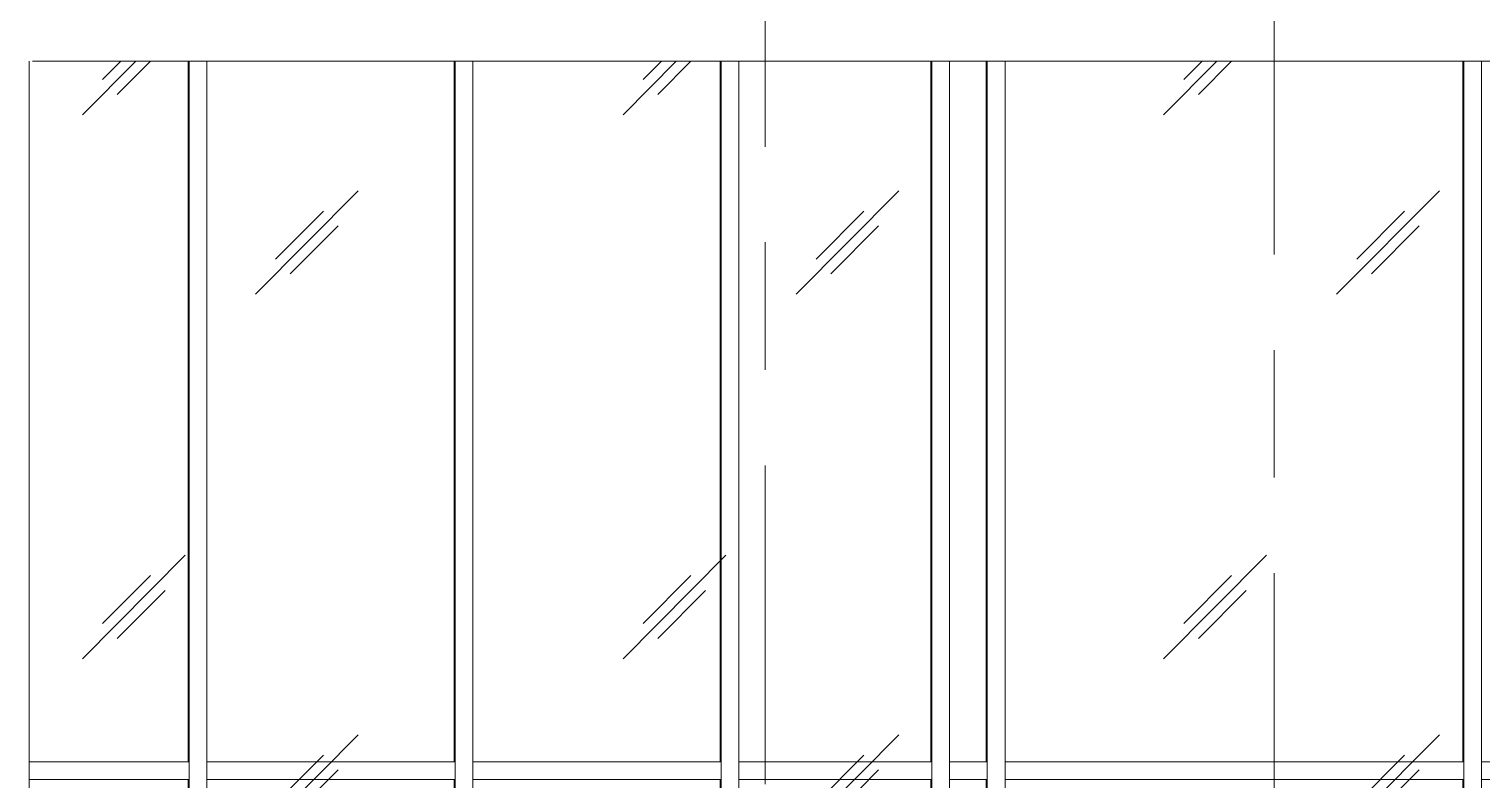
# Model space of a CAD drawing. Header units: millimetres. Extents: x -2100 to 124761, y -10432 to 93550.
# Drawn here: x 22203 to 27625, y 2165 to 4970 of the extents above; entities that cross this region are included whole.
import ezdxf

# ---------------------------------------------------------------- set-up
doc = ezdxf.new("R2010")
doc.units = ezdxf.units.MM
doc.linetypes.add('Centre', pattern=[31.75, 6.35, -4.7625, 15.875, -4.7625])
for name, color, linetype, lineweight in [('A-GLAZ-CWMG', 55, 'Continuous', 5), ('KINH', 152, 'Continuous', 5), ('NET-THAY', 2, 'Continuous', 9), ('TRUC', 225, 'Continuous', 5)]:
    doc.layers.add(name, color=color, linetype=linetype, lineweight=lineweight)

# ---------------------------------------------------------------- blocks, each defined once
blk = doc.blocks.new('Rectangular Mullion - Rectangular Mullion-1982617-MẶT ĐỨNG TRỤC A-Q')
at = {"layer": 'A-GLAZ-CWMG'}
for p, q in [((27623.9, 2166.7), (27623.9, 2233.3)), ((28757.6, 2233.3), (27623.9, 2233.3)), ((28757.6, 2233.3), (28757.6, 2166.7)), ((28757.6, 2166.7), (27623.9, 2166.7))]:
    blk.add_line(p, q, dxfattribs=at)
blk = doc.blocks.new('Rectangular Mullion - Rectangular Mullion-1982618-MẶT ĐỨNG TRỤC A-Q')
at = {"layer": 'A-GLAZ-CWMG'}
for p, q in [((25845.1, 2166.7), (25845.1, 2233.3)), ((27557.8, 2233.3), (25845.1, 2233.3)), ((27557.8, 2233.3), (27557.8, 2166.7)), ((27557.8, 2166.7), (25845.1, 2166.7))]:
    blk.add_line(p, q, dxfattribs=at)
blk = doc.blocks.new('Rectangular Mullion - Rectangular Mullion-1982619-MẶT ĐỨNG TRỤC A-Q')
at = {"layer": 'A-GLAZ-CWMG'}
for p, q in [((24852.2, 2166.7), (24852.2, 2233.3)), ((25571.9, 2233.3), (24852.2, 2233.3)), ((25571.9, 2233.3), (25571.9, 2166.7)), ((25571.9, 2166.7), (24852.2, 2166.7))]:
    blk.add_line(p, q, dxfattribs=at)
blk = doc.blocks.new('Rectangular Mullion - Rectangular Mullion-1982620-MẶT ĐỨNG TRỤC A-Q')
at = {"layer": 'A-GLAZ-CWMG'}
for p, q in [((25638.1, 2166.7), (25638.1, 2233.3)), ((25778.9, 2233.3), (25638.1, 2233.3)), ((25778.9, 2233.3), (25778.9, 2166.7)), ((25778.9, 2166.7), (25638.1, 2166.7))]:
    blk.add_line(p, q, dxfattribs=at)
blk = doc.blocks.new('Rectangular Mullion - Rectangular Mullion-V24-MẶT ĐỨNG TRỤC A-Q')
at = {"layer": 'A-GLAZ-CWMG'}
for p, q in [((29816.7, 2166.7), (29816.7, 2233.3)), ((30743.4, 2233.3), (29816.7, 2233.3)), ((30743.4, 2233.3), (30743.4, 2166.7)), ((30743.4, 2166.7), (29816.7, 2166.7))]:
    blk.add_line(p, q, dxfattribs=at)
blk = doc.blocks.new('Rectangular Mullion - Rectangular Mullion-V25-MẶT ĐỨNG TRỤC A-Q')
at = {"layer": 'A-GLAZ-CWMG'}
for p, q in [((22800.2, 2233.3), (22202.5, 2233.3)), ((22800.2, 2233.3), (22800.2, 2166.7)), ((22800.2, 2166.7), (22202.5, 2166.7))]:
    blk.add_line(p, q, dxfattribs=at)
blk = doc.blocks.new('Rectangular Mullion - Rectangular Mullion-V27-MẶT ĐỨNG TRỤC A-Q')
at = {"layer": 'A-GLAZ-CWMG'}
for p, q in [((27557.8, 2200), (27557.8, 0)), ((27623.9, 2200), (27623.9, 0)), ((27553.8, 2166.7), (27553.8, 0)), ((27545.9, 5), (27545.9, 0))]:
    blk.add_line(p, q, dxfattribs=at)
blk = doc.blocks.new('Rectangular Mullion - Rectangular Mullion-V26-MẶT ĐỨNG TRỤC A-Q')
at = {"layer": 'A-GLAZ-CWMG'}
for p, q in [((30743.4, 2200), (30743.4, 0)), ((30809.6, 2200), (30809.6, 0)), ((30739.5, 2166.7), (30739.5, 0))]:
    blk.add_line(p, q, dxfattribs=at)
blk = doc.blocks.new('Rectangular Mullion - Rectangular Mullion-V28-MẶT ĐỨNG TRỤC A-Q')
at = {"layer": 'A-GLAZ-CWMG'}
for p, q in [((30739.5, 4850), (30739.5, 2233.3)), ((30743.4, 4850), (30743.4, 2200)), ((30809.6, 4850), (30809.6, 2200))]:
    blk.add_line(p, q, dxfattribs=at)

msp = doc.modelspace()

# ---------------------------------------------------------------- hatches: boundary and pattern name
at = {"layer": 'KINH'}
h = msp.add_hatch(dxfattribs=at)
h.set_pattern_fill('FP_11', color=256, angle=180, style=0, pattern_type=2)
h.set_pattern_definition([(225.204, (37422.6, 14448.4), (-0.002, -2032), [252.7, -2610.8]), (225.204, (37477.4, 14393.3), (-0.002, -2032), [252.7, -2610.8]), (225.204, (37552.7, 14524.3), (-0.002, -2032), [544.27, -2319.24]), (225.204, (38794.5, 13087), (-0.002, -2032), [252.7, -2610.8]), (225.204, (38849.3, 13031.8), (-0.002, -2032), [252.7, -2610.8]), (225.204, (38924.7, 13162.9), (-0.002, -2032), [544.27, -2319.24])])
h.paths.add_polyline_path([(22202.5, 4850), (22202.5, 0), (32826.6, 0), (32826.6, 4850)])

# ---------------------------------------------------------------- linework, layer by layer
at = {"layer": 'NET-THAY'}
for p, q in [((22202.5, -1000), (22202.5, 4850)), ((22215.1, 4850), (32826.6, 4850))]:
    msp.add_line(p, q, dxfattribs=at)
at = {"layer": 'TRUC', "linetype": 'Centre', "ltscale": 75}
for p, q in [((24949.9, -5827.8), (24949.9, 93540.4)), ((26849.9, -3849.3), (26849.9, 93540.4))]:
    msp.add_line(p, q, dxfattribs=at)

# ---------------------------------------------------------------- block references
at = {"layer": 'A-GLAZ-CWMG'}
for name, p in [('Rectangular Mullion - Rectangular Mullion-V28-MẶT ĐỨNG TRỤC A-Q', (-7943.2, 0)), ('Rectangular Mullion - Rectangular Mullion-V28-MẶT ĐỨNG TRỤC A-Q', (-6950.3, 0)), ('Rectangular Mullion - Rectangular Mullion-V28-MẶT ĐỨNG TRỤC A-Q', (-5957.4, 0)), ('Rectangular Mullion - Rectangular Mullion-V28-MẶT ĐỨNG TRỤC A-Q', (-5171.5, 0)), ('Rectangular Mullion - Rectangular Mullion-V28-MẶT ĐỨNG TRỤC A-Q', (-4964.5, 0)), ('Rectangular Mullion - Rectangular Mullion-V28-MẶT ĐỨNG TRỤC A-Q', (-3185.7, 0)), ('Rectangular Mullion - Rectangular Mullion-V25-MẶT ĐỨNG TRỤC A-Q', (0, 0)), ('Rectangular Mullion - Rectangular Mullion-V24-MẶT ĐỨNG TRỤC A-Q', (-6950.3, 0)), ('Rectangular Mullion - Rectangular Mullion-V24-MẶT ĐỨNG TRỤC A-Q', (-5957.4, 0)), ('Rectangular Mullion - Rectangular Mullion-1982619-MẶT ĐỨNG TRỤC A-Q', (0, 0)), ('Rectangular Mullion - Rectangular Mullion-1982620-MẶT ĐỨNG TRỤC A-Q', (0, 0)), ('Rectangular Mullion - Rectangular Mullion-1982618-MẶT ĐỨNG TRỤC A-Q', (0, 0)), ('Rectangular Mullion - Rectangular Mullion-1982617-MẶT ĐỨNG TRỤC A-Q', (0, 0)), ('Rectangular Mullion - Rectangular Mullion-V26-MẶT ĐỨNG TRỤC A-Q', (-7943.2, 0)), ('Rectangular Mullion - Rectangular Mullion-V26-MẶT ĐỨNG TRỤC A-Q', (-6950.3, 0)), ('Rectangular Mullion - Rectangular Mullion-V26-MẶT ĐỨNG TRỤC A-Q', (-5957.4, 0)), ('Rectangular Mullion - Rectangular Mullion-V26-MẶT ĐỨNG TRỤC A-Q', (-5171.5, 0)), ('Rectangular Mullion - Rectangular Mullion-V26-MẶT ĐỨNG TRỤC A-Q', (-4964.5, 0)), ('Rectangular Mullion - Rectangular Mullion-V27-MẶT ĐỨNG TRỤC A-Q', (0, 0))]:
    msp.add_blockref(name, p, dxfattribs=at)

doc.saveas('drawing.dxf')
